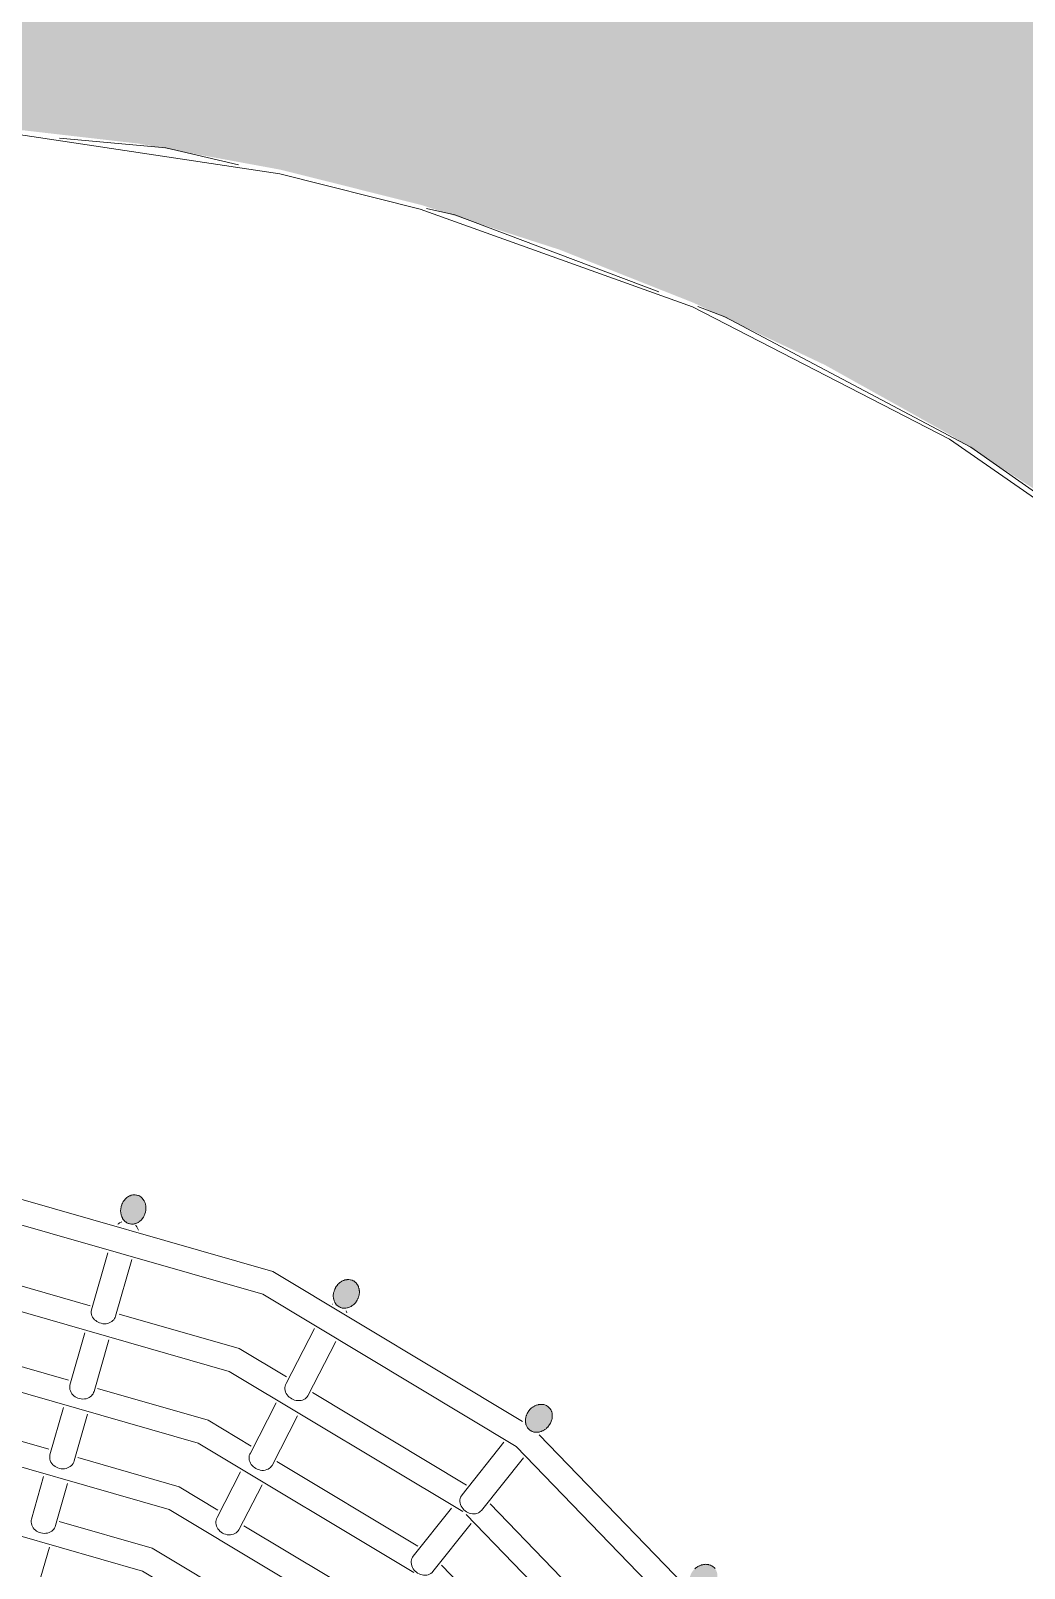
# Model space of a CAD drawing. Header units: millimetres. Extents: x -100577 to 287200, y -212120 to 238461.
# Drawn here: x 58355 to 59073, y 47919 to 49030 of the extents above; entities that cross this region are included whole.
import ezdxf

# ---------------------------------------------------------------- set-up
doc = ezdxf.new("R2010")
doc.units = ezdxf.units.MM
for name, color, linetype, lineweight in [('02_切断（家具）', 8, 'Continuous', 18), ('06_部屋の色', 8, 'Continuous', 0), ('10_見えがかり', 7, 'Continuous', 13), ('11_見えがかり（家具）', 8, 'Continuous', 9)]:
    doc.layers.add(name, color=color, linetype=linetype, lineweight=lineweight)

msp = doc.modelspace()

# ---------------------------------------------------------------- hatches: boundary and pattern name
at = {"layer": '02_切断（家具）'}
for points in [[(58433.6, 48187.7), (58434.2, 48187.3), (58434.5, 48187.1), (58435.1, 48186.6), (58435.3, 48186.3), (58435.8, 48185.7), (58436.1, 48185.4), (58436.5, 48184.7), (58436.7, 48184.4), (58437.1, 48183.5), (58437.3, 48183.2), (58437.6, 48182.2), (58437.7, 48181.8), (58437.9, 48180.8), (58437.9, 48180.4), (58438, 48179.4), (58438, 48179), (58437.9, 48177.9), (58437.9, 48177.5), (58437.7, 48176.5), (58437.6, 48176.1), (58437.3, 48175.1), (58437.2, 48174.8), (58436.8, 48173.9), (58436.7, 48173.5), (58436.2, 48172.7), (58436, 48172.4), (58435.5, 48171.6), (58435.3, 48171.4), (58434.7, 48170.7), (58434.5, 48170.4), (58433.7, 48169.7), (58433.5, 48169.5), (58432.6, 48169), (58432.4, 48168.8), (58431.5, 48168.3), (58431.2, 48168.2), (58430.2, 48167.9), (58430, 48167.8), (58429, 48167.6), (58428.7, 48167.6), (58427.7, 48167.6), (58427.5, 48167.6), (58426.5, 48167.7), (58426.3, 48167.7), (58425.4, 48168), (58425.1, 48168.1), (58424.3, 48168.5), (58424.1, 48168.6), (58423.4, 48169.1), (58423.2, 48169.2), (58422.6, 48169.8), (58422.4, 48170), (58421.8, 48170.7), (58421.6, 48170.9), (58421.1, 48171.7), (58421, 48172), (58420.5, 48172.9), (58420.4, 48173.2), (58420.1, 48174.2), (58420, 48174.5), (58419.8, 48175.5), (58419.8, 48175.9), (58419.7, 48177), (58419.7, 48177.3), (58419.8, 48178.4), (58419.8, 48178.8), (58420, 48179.8), (58420.1, 48180.2), (58420.4, 48181.2), (58420.5, 48181.5), (58420.9, 48182.4), (58421, 48182.8), (58421.5, 48183.6), (58421.6, 48183.9), (58422.2, 48184.6), (58422.4, 48184.9), (58423, 48185.6), (58423.2, 48185.9), (58423.9, 48186.5), (58424.2, 48186.8), (58425, 48187.3), (58425.3, 48187.5), (58426.1, 48187.9), (58426.5, 48188.1), (58427.4, 48188.4), (58427.7, 48188.5), (58428.6, 48188.7), (58429, 48188.7), (58429.9, 48188.8), (58430.2, 48188.8), (58431.1, 48188.6), (58431.4, 48188.6), (58432.2, 48188.3), (58432.6, 48188.2), (58433.3, 48187.9)], [(58588.1, 48126.5), (58588.7, 48126.1), (58589, 48125.9), (58589.5, 48125.4), (58589.8, 48125.1), (58590.3, 48124.5), (58590.5, 48124.2), (58591, 48123.5), (58591.2, 48123.2), (58591.5, 48122.4), (58591.7, 48122), (58591.9, 48121.1), (58592, 48120.7), (58592.1, 48119.7), (58592.2, 48119.3), (58592.2, 48118.3), (58592.2, 48117.9), (58592.1, 48116.9), (58592, 48116.5), (58591.8, 48115.5), (58591.7, 48115.1), (58591.3, 48114.1), (58591.2, 48113.8), (58590.7, 48112.9), (58590.6, 48112.6), (58590.1, 48111.8), (58589.9, 48111.5), (58589.3, 48110.7), (58589.1, 48110.5), (58588.4, 48109.8), (58588.2, 48109.5), (58587.4, 48108.9), (58587.1, 48108.7), (58586.2, 48108.1), (58586, 48107.9), (58585, 48107.5), (58584.7, 48107.4), (58583.7, 48107), (58583.5, 48107), (58582.4, 48106.8), (58582.2, 48106.7), (58581.2, 48106.7), (58580.9, 48106.7), (58579.9, 48106.9), (58579.7, 48106.9), (58578.8, 48107.2), (58578.6, 48107.3), (58577.8, 48107.7), (58577.5, 48107.8), (58576.8, 48108.2), (58576.6, 48108.4), (58576, 48109), (58575.8, 48109.1), (58575.3, 48109.8), (58575.1, 48110), (58574.6, 48110.8), (58574.5, 48111.1), (58574.1, 48112), (58574, 48112.3), (58573.7, 48113.3), (58573.6, 48113.5), (58573.5, 48114.6), (58573.4, 48114.9), (58573.4, 48116), (58573.4, 48116.3), (58573.6, 48117.4), (58573.6, 48117.8), (58573.9, 48118.8), (58574, 48119.1), (58574.3, 48120.1), (58574.4, 48120.5), (58574.9, 48121.3), (58575, 48121.7), (58575.5, 48122.5), (58575.7, 48122.8), (58576.3, 48123.5), (58576.5, 48123.8), (58577.2, 48124.5), (58577.4, 48124.7), (58578.2, 48125.3), (58578.5, 48125.6), (58579.3, 48126.1), (58579.6, 48126.3), (58580.5, 48126.7), (58580.9, 48126.9), (58581.8, 48127.2), (58582.2, 48127.3), (58583.1, 48127.4), (58583.5, 48127.5), (58584.3, 48127.5), (58584.7, 48127.5), (58585.6, 48127.4), (58585.9, 48127.3), (58586.7, 48127.1), (58587.1, 48127), (58587.8, 48126.6)], [(58727.7, 48036.2), (58728.3, 48035.8), (58728.6, 48035.6), (58729.1, 48035.1), (58729.4, 48034.9), (58729.9, 48034.3), (58730.1, 48034), (58730.5, 48033.3), (58730.7, 48033), (58731, 48032.2), (58731.2, 48031.8), (58731.4, 48030.9), (58731.5, 48030.6), (58731.6, 48029.6), (58731.6, 48029.2), (58731.6, 48028.2), (58731.6, 48027.8), (58731.4, 48026.8), (58731.3, 48026.4), (58731, 48025.5), (58730.9, 48025.1), (58730.5, 48024.2), (58730.4, 48023.8), (58729.9, 48023), (58729.7, 48022.7), (58729.1, 48021.9), (58728.9, 48021.6), (58728.3, 48020.9), (58728.1, 48020.7), (58727.4, 48020), (58727.1, 48019.7), (58726.3, 48019.1), (58726, 48018.9), (58725.1, 48018.4), (58724.8, 48018.2), (58723.8, 48017.8), (58723.5, 48017.7), (58722.5, 48017.4), (58722.2, 48017.3), (58721.1, 48017.2), (58720.8, 48017.1), (58719.8, 48017.1), (58719.5, 48017.1), (58718.5, 48017.3), (58718.3, 48017.3), (58717.4, 48017.6), (58717.1, 48017.7), (58716.3, 48018.1), (58716.1, 48018.2), (58715.4, 48018.7), (58715.2, 48018.8), (58714.6, 48019.4), (58714.4, 48019.6), (58713.9, 48020.2), (58713.7, 48020.4), (58713.2, 48021.2), (58713.1, 48021.5), (58712.7, 48022.4), (58712.6, 48022.6), (58712.4, 48023.6), (58712.3, 48023.9), (58712.2, 48024.9), (58712.2, 48025.2), (58712.2, 48026.3), (58712.3, 48026.6), (58712.4, 48027.7), (58712.5, 48028), (58712.8, 48029), (58712.9, 48029.3), (58713.3, 48030.3), (58713.4, 48030.6), (58713.9, 48031.5), (58714.1, 48031.8), (58714.7, 48032.6), (58714.9, 48032.8), (58715.5, 48033.5), (58715.7, 48033.8), (58716.4, 48034.5), (58716.7, 48034.7), (58717.5, 48035.3), (58717.8, 48035.5), (58718.7, 48036), (58719, 48036.2), (58719.9, 48036.6), (58720.3, 48036.8), (58721.3, 48037), (58721.7, 48037.1), (58722.6, 48037.3), (58723, 48037.3), (58723.9, 48037.3), (58724.3, 48037.3), (58725.2, 48037.2), (58725.5, 48037.1), (58726.3, 48036.9), (58726.7, 48036.7), (58727.4, 48036.4)], [(58847, 47920.5), (58847.6, 47920.1), (58847.9, 47919.9), (58848.5, 47919.4), (58848.7, 47919.2), (58849.2, 47918.6), (58849.4, 47918.3), (58849.8, 47917.6), (58850, 47917.3), (58850.3, 47916.5), (58850.5, 47916.1), (58850.7, 47915.3), (58850.8, 47914.9), (58850.8, 47914), (58850.8, 47913.6), (58850.8, 47912.6), (58850.7, 47912.2), (58850.5, 47911.3), (58850.5, 47910.9), (58850.1, 47910), (58850, 47909.6), (58849.6, 47908.7), (58849.4, 47908.4), (58848.9, 47907.6), (58848.7, 47907.3), (58848.1, 47906.6), (58847.9, 47906.3), (58847.2, 47905.6), (58847, 47905.4), (58846.2, 47904.7), (58845.9, 47904.5), (58845, 47903.9), (58844.8, 47903.7), (58843.8, 47903.3), (58843.5, 47903.1), (58842.5, 47902.7), (58842.1, 47902.6), (58841.1, 47902.4), (58840.8, 47902.3), (58839.7, 47902.2), (58839.4, 47902.2), (58838.3, 47902.2), (58838, 47902.2), (58837, 47902.4), (58836.8, 47902.4), (58835.9, 47902.7), (58835.6, 47902.8), (58834.8, 47903.2), (58834.6, 47903.3), (58833.9, 47903.8), (58833.7, 47903.9), (58833, 47904.5), (58832.9, 47904.7), (58832.3, 47905.4), (58832.1, 47905.6), (58831.7, 47906.4), (58831.6, 47906.6), (58831.2, 47907.5), (58831.1, 47907.7), (58830.9, 47908.7), (58830.8, 47909), (58830.8, 47910), (58830.7, 47910.3), (58830.8, 47911.3), (58830.8, 47911.6), (58831.1, 47912.6), (58831.1, 47912.9), (58831.5, 47913.9), (58831.6, 47914.2), (58832, 47915.1), (58832.2, 47915.4), (58832.7, 47916.3), (58832.9, 47916.5), (58833.5, 47917.3), (58833.7, 47917.6), (58834.4, 47918.2), (58834.6, 47918.5), (58835.4, 47919.1), (58835.7, 47919.3), (58836.5, 47919.9), (58836.8, 47920.1), (58837.7, 47920.6), (58838.1, 47920.7), (58839.1, 47921.1), (58839.4, 47921.2), (58840.4, 47921.4), (58840.8, 47921.5), (58841.8, 47921.6), (58842.2, 47921.7), (58843.1, 47921.6), (58843.5, 47921.6), (58844.4, 47921.5), (58844.8, 47921.4), (58845.6, 47921.1), (58846, 47921), (58846.7, 47920.7)]]:
    msp.add_hatch(color=8, dxfattribs=at).paths.add_polyline_path(points)
at = {"layer": '06_部屋の色', "true_color": 0xf6e3a4}
h = msp.add_hatch(color=8, dxfattribs=at)
h.paths.add_polyline_path([(44177.4, 42081.2), (44516.1, 42484.9), (44856, 42887.9), (43127.9, 44348.7), (46290.4, 48988.5), (46486.8, 49276.7), (46378.3, 49373.6), (46372.4, 49378.8), (46552.4, 49642.9), (46666.6, 49540.6), (46851.1, 49811.2), (46742.8, 49908.5), (46737, 49913.7), (46917.2, 50178), (47031.1, 50075.3), (47065.3, 50125.4), (47096.3, 50171), (48311.4, 51953.7), (48204.1, 52052.4), (48198.3, 52057.7), (48379.1, 52322.9), (48484.7, 52225.4), (48492, 52218.7), (48677.3, 52490.5), (48570.2, 52589.5), (48564.4, 52594.8), (48745.3, 52860.2), (48858, 52755.7), (48877.7, 52784.5), (49516.4, 53721.7), (49545.5, 53764.2), (49641.3, 53895.5), (49655.2, 53914.6), (49660, 53920.3), (49764.5, 54045.6), (49774.9, 54058.2), (49843.4, 54136.5), (49845.5, 54138.9), (49907.4, 54248.7), (49909.2, 54251.8), (49909.2, 54251.9), (49911.5, 54255.5), (50062, 54494.7), (50064.5, 54498), (50235.1, 54718.9), (50238, 54721.9), (50429, 54925.4), (50432.2, 54928.2), (50641.8, 55112.4), (50645.2, 55114.8), (50871.6, 55278.1), (50873.4, 55279.1), (51080.1, 55399.8), (51116.2, 55420.9), (51333.5, 55521.2), (51373.4, 55539.6), (51599.3, 55618.6), (51640.8, 55633.1), (51873.2, 55690), (51915.9, 55700.5), (52152.7, 55734.8), (52195.5, 55741), (52196.3, 55741.1), (52200.5, 55741.3), (52482.9, 55754.9), (52538.6, 55754.9), (54873.8, 55754.5), (54873.9, 55903), (54873.9, 55906.5), (58469.9, 55906), (58469.8, 55759.5), (58469.8, 55754), (58509.8, 55754), (58521.4, 55754), (61629.2, 55753.6), (61669.1, 55753.6), (61671, 55753.6), (61677.1, 55753.6), (61679, 55753.5), (61681, 55753.4), (61681.5, 55753.3), (61976.7, 55738.5), (61981, 55737.8), (62269.5, 55693.9), (62273.6, 55692.9), (62556.4, 55620.2), (62560.3, 55618.8), (62834.4, 55518.2), (62838, 55516.4), (63100.7, 55388.7), (63104.1, 55386.6), (63352.8, 55233.1), (63355.8, 55230.8), (63587.9, 55053.1), (63588.7, 55052.3), (63800.4, 54853.6), (63806.6, 54847.7), (63827.7, 54825.8), (63832.7, 54820.5), (63876.8, 54774.8), (64047.5, 54597.6), (66483.2, 52068.4), (66802.3, 51737.1), (66836.9, 51701.1), (66849.8, 51687.7), (66847.6, 51685.6), (66741.1, 51582.1), (66843.2, 51476.3), (66846.7, 51472.7), (66760.5, 51389), (66251.5, 50899.2), (66199.2, 50847.7), (66099.9, 50949.6), (66093.1, 50956.5), (66089.5, 50953), (66089.4, 50952.8), (66088.7, 50952.1), (66085.5, 50949), (65798.8, 50666.6), (65457.1, 50334.7), (65455.7, 50333.3), (65449.7, 50327.5), (64959, 49839.6), (64948.4, 49829), (64514.9, 49402), (64619.1, 49297.4), (64622.1, 49294.3), (64558.2, 49231.4), (64209.6, 48880), (63858.6, 48530.9), (63374.6, 48038.3), (63209.4, 47871.8), (63101.2, 47978.5), (62757.4, 47631.8), (62751.2, 47625.4), (62569.8, 47438.2), (62674.8, 47335.4), (62678.4, 47331.9), (62526.4, 47175.2), (62186.8, 46829.4), (61698.6, 46321.1), (61217.9, 45825.1), (60870.4, 45458.4), (60798.3, 45383.3), (60693.2, 45483.3), (60688.2, 45488.1), (60476.6, 45267.7), (60583.2, 45166.4), (60586.9, 45163), (60534.7, 45108.7), (60052.5, 44594.7), (59577.6, 44093.2), (59351.3, 43848.7), (59245.2, 43947.7), (59240.1, 43952.5), (59127.1, 43830.4), (59123.3, 43826.3), (58798.2, 43479.6), (58793.4, 43474.5), (58791.1, 43472.1), (58786.7, 43467.3), (58785.4, 43465.8), (58328.3, 42967.2), (58324.2, 42962.6), (57843.8, 42443.3), (57833.4, 42432.1), (57526.4, 42092.4), (57519.7, 42085.1), (57178.2, 41712.2), (56717.9, 41198.3), (56709.1, 41188.4), (56708.9, 41188.2), (56707.9, 41187.1), (56250, 40680.5), (56244.5, 40674.4), (55927.7, 40316), (55923, 40310.6), (55590.5, 39939.1), (55585.5, 39933.5), (55128.5, 39411.1), (55121.6, 39403.3), (54664.1, 38885.3), (54492.8, 38686.8), (54605.6, 38588.5), (54607.4, 38587), (54461.8, 38418.2), (54129.2, 38037.8), (53671.3, 37502), (53220.2, 36979.1), (52907.7, 36608.5), (52646.1, 36302.3), (51656.5, 37138.8), (51347.2, 37400.2), (51845.2, 37987.1), (52358.5, 38587.4), (52860.8, 39170.5), (53365.4, 39751.7), (50500.3, 42248), (49986.6, 41656.2), (49475, 41062.4), (48965.7, 40466.8), (48445.3, 39853.7), (48405.3, 39806.3), (50696.8, 37870.2), (50245.1, 37333.6), (49756.1, 36748.6), (49431.2, 36357.7), (48949, 35773.6), (48946.5, 35772), (48943.2, 35772.2), (43003.2, 40658.3), (43001.4, 40661.7), (43002.5, 40665.4), (43671, 41474)])
h.paths.add_polyline_path([(59417.2, 48399.8), (59346.9, 48477.5), (59271.8, 48550.4), (59192, 48618.2), (59108, 48680.7), (59020, 48737.5), (58928.6, 48788.5), (58834, 48833.3), (58736.6, 48871.9), (58637, 48904.1), (58535.4, 48929.6), (58432.5, 48948.5), (58328.5, 48960.5), (58223.9, 48965.8), (58119.2, 48964.2), (58014.9, 48955.8), (57911.3, 48940.5), (57808.9, 48918.5), (57708.2, 48889.9), (57609.6, 48854.7), (57513.5, 48813.2), (57420.3, 48765.4), (57330.4, 48711.7), (57244.3, 48652.2), (57162.2, 48587.2), (57084.5, 48517), (57011.6, 48441.8), (56943.8, 48362.1), (56881.3, 48278), (56824.5, 48190.1), (56773.6, 48098.7), (56728.7, 48004), (56690.1, 47906.7), (56658, 47807.1), (56632.4, 47705.5), (56613.6, 47602.6), (56601.5, 47498.5), (56596.2, 47393.9), (56597.8, 47289.3), (56606.3, 47184.9), (56621.5, 47081.3), (56643.5, 46978.9), (56672.1, 46878.3), (56707.3, 46779.6), (56748.9, 46683.5), (56796.6, 46590.4), (56850.3, 46500.5), (56909.8, 46414.3), (56974.8, 46332.3), (57045, 46254.6), (57120.2, 46181.7), (57199.9, 46113.9), (57284, 46051.4), (57371.9, 45994.6), (57463.4, 45943.6), (57558, 45898.7), (57655.3, 45860.2), (57754.9, 45828), (57856.5, 45802.5), (57959.5, 45783.6), (58063.5, 45771.5), (58168.1, 45766.3), (58272.8, 45767.9), (58377.1, 45776.3), (58480.7, 45791.6), (58583, 45813.6), (58683.7, 45842.2), (58782.4, 45877.4), (58878.5, 45918.9), (58971.7, 45966.6), (59061.5, 46020.4), (59147.7, 46079.9), (59229.8, 46144.9), (59307.4, 46215.1), (59380.3, 46290.2), (59448.1, 46370), (59510.6, 46454.1), (59567.4, 46542), (59618.4, 46633.4), (59663.3, 46728.1), (59701.9, 46825.4), (59734, 46925), (59759.5, 47026.6), (59778.4, 47129.5), (59790.5, 47233.5), (59795.7, 47338.1), (59794.1, 47442.8), (59785.7, 47547.1), (59770.4, 47650.8), (59748.4, 47753.1), (59719.8, 47853.8), (59684.6, 47952.5), (59643.1, 48048.6), (59595.4, 48141.7), (59541.6, 48231.6), (59482.1, 48317.8)], flags=0)

# ---------------------------------------------------------------- linework, layer by layer
at = {"layer": '02_切断（家具）'}
for points in [[(58433.6, 48187.7), (58434.2, 48187.3), (58434.5, 48187.1), (58435.1, 48186.6), (58435.3, 48186.3), (58435.8, 48185.7), (58436.1, 48185.4), (58436.5, 48184.7), (58436.7, 48184.4), (58437.1, 48183.5), (58437.3, 48183.2), (58437.6, 48182.2), (58437.7, 48181.8), (58437.9, 48180.8), (58437.9, 48180.4), (58438, 48179.4), (58438, 48179), (58437.9, 48177.9), (58437.9, 48177.5), (58437.7, 48176.5), (58437.6, 48176.1), (58437.3, 48175.1), (58437.2, 48174.8), (58436.8, 48173.9), (58436.7, 48173.5), (58436.2, 48172.7), (58436, 48172.4), (58435.5, 48171.6), (58435.3, 48171.4), (58434.7, 48170.7), (58434.5, 48170.4), (58433.7, 48169.7), (58433.5, 48169.5), (58432.6, 48169), (58432.4, 48168.8), (58431.5, 48168.3), (58431.2, 48168.2), (58430.2, 48167.9), (58430, 48167.8), (58429, 48167.6), (58428.7, 48167.6), (58427.7, 48167.6), (58427.5, 48167.6), (58426.5, 48167.7), (58426.3, 48167.7), (58425.4, 48168), (58425.1, 48168.1), (58424.3, 48168.5), (58424.1, 48168.6), (58423.4, 48169.1), (58423.2, 48169.2), (58422.6, 48169.8), (58422.4, 48170), (58421.8, 48170.7), (58421.6, 48170.9), (58421.1, 48171.7), (58421, 48172), (58420.5, 48172.9), (58420.4, 48173.2), (58420.1, 48174.2), (58420, 48174.5), (58419.8, 48175.5), (58419.8, 48175.9), (58419.7, 48177), (58419.7, 48177.3), (58419.8, 48178.4), (58419.8, 48178.8), (58420, 48179.8), (58420.1, 48180.2), (58420.4, 48181.2), (58420.5, 48181.5), (58420.9, 48182.4), (58421, 48182.8), (58421.5, 48183.6), (58421.6, 48183.9), (58422.2, 48184.6), (58422.4, 48184.9), (58423, 48185.6), (58423.2, 48185.9), (58423.9, 48186.5), (58424.2, 48186.8), (58425, 48187.3), (58425.3, 48187.5), (58426.1, 48187.9), (58426.5, 48188.1), (58427.4, 48188.4), (58427.7, 48188.5), (58428.6, 48188.7), (58429, 48188.7), (58429.9, 48188.8), (58430.2, 48188.8), (58431.1, 48188.6), (58431.4, 48188.6), (58432.2, 48188.3), (58432.6, 48188.2), (58433.3, 48187.9), (58433.6, 48187.7)], [(58588.1, 48126.5), (58588.7, 48126.1), (58589, 48125.9), (58589.5, 48125.4), (58589.8, 48125.1), (58590.3, 48124.5), (58590.5, 48124.2), (58591, 48123.5), (58591.2, 48123.2), (58591.5, 48122.4), (58591.7, 48122), (58591.9, 48121.1), (58592, 48120.7), (58592.1, 48119.7), (58592.2, 48119.3), (58592.2, 48118.3), (58592.2, 48117.9), (58592.1, 48116.9), (58592, 48116.5), (58591.8, 48115.5), (58591.7, 48115.1), (58591.3, 48114.1), (58591.2, 48113.8), (58590.7, 48112.9), (58590.6, 48112.6), (58590.1, 48111.8), (58589.9, 48111.5), (58589.3, 48110.7), (58589.1, 48110.5), (58588.4, 48109.8), (58588.2, 48109.5), (58587.4, 48108.9), (58587.1, 48108.7), (58586.2, 48108.1), (58586, 48107.9), (58585, 48107.5), (58584.7, 48107.4), (58583.7, 48107), (58583.5, 48107), (58582.4, 48106.8), (58582.2, 48106.7), (58581.2, 48106.7), (58580.9, 48106.7), (58579.9, 48106.9), (58579.7, 48106.9), (58578.8, 48107.2), (58578.6, 48107.3), (58577.8, 48107.7), (58577.5, 48107.8), (58576.8, 48108.2), (58576.6, 48108.4), (58576, 48109), (58575.8, 48109.1), (58575.3, 48109.8), (58575.1, 48110), (58574.6, 48110.8), (58574.5, 48111.1), (58574.1, 48112), (58574, 48112.3), (58573.7, 48113.3), (58573.6, 48113.5), (58573.5, 48114.6), (58573.4, 48114.9), (58573.4, 48116), (58573.4, 48116.3), (58573.6, 48117.4), (58573.6, 48117.8), (58573.9, 48118.8), (58574, 48119.1), (58574.3, 48120.1), (58574.4, 48120.5), (58574.9, 48121.3), (58575, 48121.7), (58575.5, 48122.5), (58575.7, 48122.8), (58576.3, 48123.5), (58576.5, 48123.8), (58577.2, 48124.5), (58577.4, 48124.7), (58578.2, 48125.3), (58578.5, 48125.6), (58579.3, 48126.1), (58579.6, 48126.3), (58580.5, 48126.7), (58580.9, 48126.9), (58581.8, 48127.2), (58582.2, 48127.3), (58583.1, 48127.4), (58583.5, 48127.5), (58584.3, 48127.5), (58584.7, 48127.5), (58585.6, 48127.4), (58585.9, 48127.3), (58586.7, 48127.1), (58587.1, 48127), (58587.8, 48126.6), (58588.1, 48126.5)], [(58727.7, 48036.2), (58728.3, 48035.8), (58728.6, 48035.6), (58729.1, 48035.1), (58729.4, 48034.9), (58729.9, 48034.3), (58730.1, 48034), (58730.5, 48033.3), (58730.7, 48033), (58731, 48032.2), (58731.2, 48031.8), (58731.4, 48030.9), (58731.5, 48030.6), (58731.6, 48029.6), (58731.6, 48029.2), (58731.6, 48028.2), (58731.6, 48027.8), (58731.4, 48026.8), (58731.3, 48026.4), (58731, 48025.5), (58730.9, 48025.1), (58730.5, 48024.2), (58730.4, 48023.8), (58729.9, 48023), (58729.7, 48022.7), (58729.1, 48021.9), (58728.9, 48021.6), (58728.3, 48020.9), (58728.1, 48020.7), (58727.4, 48020), (58727.1, 48019.7), (58726.3, 48019.1), (58726, 48018.9), (58725.1, 48018.4), (58724.8, 48018.2), (58723.8, 48017.8), (58723.5, 48017.7), (58722.5, 48017.4), (58722.2, 48017.3), (58721.1, 48017.2), (58720.8, 48017.1), (58719.8, 48017.1), (58719.5, 48017.1), (58718.5, 48017.3), (58718.3, 48017.3), (58717.4, 48017.6), (58717.1, 48017.7), (58716.3, 48018.1), (58716.1, 48018.2), (58715.4, 48018.7), (58715.2, 48018.8), (58714.6, 48019.4), (58714.4, 48019.6), (58713.9, 48020.2), (58713.7, 48020.4), (58713.2, 48021.2), (58713.1, 48021.5), (58712.7, 48022.4), (58712.6, 48022.6), (58712.4, 48023.6), (58712.3, 48023.9), (58712.2, 48024.9), (58712.2, 48025.2), (58712.2, 48026.3), (58712.3, 48026.6), (58712.4, 48027.7), (58712.5, 48028), (58712.8, 48029), (58712.9, 48029.3), (58713.3, 48030.3), (58713.4, 48030.6), (58713.9, 48031.5), (58714.1, 48031.8), (58714.7, 48032.6), (58714.9, 48032.8), (58715.5, 48033.5), (58715.7, 48033.8), (58716.4, 48034.5), (58716.7, 48034.7), (58717.5, 48035.3), (58717.8, 48035.5), (58718.7, 48036), (58719, 48036.2), (58719.9, 48036.6), (58720.3, 48036.8), (58721.3, 48037), (58721.7, 48037.1), (58722.6, 48037.3), (58723, 48037.3), (58723.9, 48037.3), (58724.3, 48037.3), (58725.2, 48037.2), (58725.5, 48037.1), (58726.3, 48036.9), (58726.7, 48036.7), (58727.4, 48036.4), (58727.7, 48036.2)], [(58834.6, 47918.5), (58835.4, 47919.1), (58835.7, 47919.3), (58836.5, 47919.9), (58836.8, 47920.1), (58837.7, 47920.6), (58838.1, 47920.7), (58839.1, 47921.1), (58839.4, 47921.2), (58840.4, 47921.4), (58840.8, 47921.5), (58841.8, 47921.6), (58842.2, 47921.7), (58843.1, 47921.6), (58843.5, 47921.6), (58844.4, 47921.5), (58844.8, 47921.4), (58845.6, 47921.1), (58846, 47921), (58846.7, 47920.7), (58847, 47920.5)], [(58847, 47920.5), (58847.6, 47920.1), (58847.9, 47919.9), (58848.5, 47919.4), (58848.7, 47919.2), (58849.2, 47918.6)]]:
    msp.add_lwpolyline(points, dxfattribs=at)
at = {"layer": '10_見えがかり'}
msp.add_lwpolyline([(56731.4, 48002.8), (56776.2, 48097.3), (56883.8, 48276.3), (56946.2, 48360.2), (57086.6, 48514.8), (57164.1, 48584.9), (57332, 48709.2), (57421.8, 48762.8), (57610.7, 48851.9), (57709.1, 48887), (57911.8, 48937.5), (58015.2, 48952.8), (58223.8, 48962.8), (58328.2, 48957.6), (58534.8, 48926.7), (58636.2, 48901.2), (58832.8, 48830.6), (59018.5, 48734.9), (59190.1, 48615.9)], dxfattribs=at)
at = {"layer": '11_見えがかり（家具）'}
for points in [[(58375.6, 48952.5), (58452.4, 48945.4), (58505, 48933.2)], [(58640.7, 48901.7), (58661.1, 48896.9), (58808.7, 48841.4)], [(58836.7, 48830.8), (58856.3, 48823.4), (59034, 48729), (59192, 48618.2), (59335.5, 48489.2), (59348, 48474.9)], [(58108.4, 48197.3), (58319.7, 48193.6), (58529.6, 48133.4), (58710.2, 48024.8)], [(58854.1, 47853), (58705.6, 48006.8), (58522.4, 48116.9), (58317, 48175.8), (58103.3, 48179.5), (57895.9, 48127.8), (57709, 48024.2), (57555.2, 47875.7)], [(58417.7, 48167.5), (58418.1, 48167.8), (58419, 48168.4)], [(58419, 48168.4), (58420, 48168.9), (58420.7, 48169.1)], [(58430.5, 48166.6), (58430.7, 48166.5), (58431.4, 48165.6), (58432, 48164.7), (58432.5, 48163.7), (58432.6, 48163.3)], [(58427.8, 48141.9), (58416.1, 48101.1), (58415.8, 48100.1), (58415.4, 48099.3), (58414.8, 48098.5), (58414.2, 48097.8), (58413.4, 48097.2), (58412.5, 48096.6), (58411.5, 48096.1), (58410.4, 48095.8), (58409.2, 48095.6), (58408, 48095.5), (58406.8, 48095.6), (58405.6, 48095.9), (58404.5, 48096.2), (58403.5, 48096.7), (58402.5, 48097.2), (58401.7, 48097.8), (58400.8, 48098.5), (58400.1, 48099.4), (58399.5, 48100.3), (58399, 48101.3), (58398.7, 48102.3), (58398.5, 48103.4), (58398.5, 48104.5), (58398.7, 48105.5), (58410.5, 48146.9)], [(58270.8, 48134.2), (58310.7, 48133.5), (58397.6, 48108.6)], [(58666.9, 47959.8), (58498.2, 48061.1), (58308, 48115.7), (58112.8, 48119.1)], [(58572.8, 48109.8), (58573.1, 48109.8)], [(58582.6, 48104.8), (58582.7, 48104.6), (58583.2, 48103.6), (58583.2, 48103.5)], [(58418.6, 48102.5), (58505.4, 48077.6), (58539.6, 48057.1)], [(58411.2, 48084), (58400.5, 48046.7), (58400.2, 48045.8), (58399.8, 48044.9), (58399.2, 48044.1), (58398.6, 48043.4), (58397.8, 48042.8), (58396.9, 48042.2), (58395.9, 48041.7), (58394.8, 48041.4), (58393.6, 48041.2), (58392.4, 48041.1), (58391.2, 48041.2), (58390, 48041.5), (58388.9, 48041.8), (58387.8, 48042.3), (58386.9, 48042.8), (58386, 48043.4), (58385.2, 48044.2), (58384.5, 48045), (58383.9, 48045.9), (58383.4, 48047), (58383.1, 48048), (58382.9, 48049.1), (58382.9, 48050.2), (58383.1, 48051.2), (58393.9, 48089)], [(58575.2, 48082.8), (58555, 48043.4), (58554.5, 48042.7), (58553.8, 48042), (58553.1, 48041.4), (58552.2, 48040.8), (58551.2, 48040.4), (58550.1, 48040.1), (58548.9, 48040), (58547.7, 48040), (58546.5, 48040.1), (58545.4, 48040.4), (58544.3, 48040.8), (58543.3, 48041.3), (58542.4, 48041.9), (58541.5, 48042.5), (58540.7, 48043.3), (58540, 48044.2), (58539.4, 48045.2), (58538.9, 48046.2), (58538.6, 48047.3), (58538.4, 48048.4), (58538.4, 48049.5), (58538.6, 48050.5), (58538.9, 48051.4), (58539.3, 48052.3), (58559.8, 48092.1)], [(58266.1, 48078.2), (58302.3, 48077.6), (58382.1, 48054.7)], [(58631.5, 47915.7), (58475.7, 48009.3), (58299.7, 48059.8), (58118.3, 48063)], [(58403.1, 48048.7), (58482.9, 48025.8), (58514, 48007.1)], [(58547.6, 48029.1), (58529.1, 47993.2), (58528.6, 47992.4), (58527.9, 47991.7), (58527.2, 47991.1), (58526.3, 47990.5), (58525.3, 47990.1), (58524.2, 47989.8), (58523, 47989.6), (58521.8, 47989.6), (58520.6, 47989.8), (58519.5, 47990.1), (58518.4, 47990.5), (58517.3, 47991), (58516.4, 47991.6), (58515.6, 47992.2), (58514.8, 47993), (58514.1, 47993.9), (58513.5, 47994.9), (58513, 47995.9), (58512.7, 47997), (58512.5, 47998.1), (58512.5, 47999.2), (58512.7, 48000.3), (58513, 48001.2), (58513.5, 48002.1), (58532.2, 48038.4)], [(58558.3, 48045.8), (58669.6, 47979)], [(58395.8, 48030.1), (58386.1, 47996.4), (58385.8, 47995.4), (58385.3, 47994.5), (58384.8, 47993.7), (58384.1, 47993), (58383.3, 47992.3), (58382.4, 47991.8), (58381.4, 47991.3), (58380.3, 47990.9), (58379.1, 47990.7), (58377.9, 47990.7), (58376.7, 47990.8), (58375.5, 47991), (58374.4, 47991.4), (58373.3, 47991.8), (58372.4, 47992.4), (58371.5, 47993), (58370.7, 47993.7), (58370, 47994.6), (58369.4, 47995.5), (58368.9, 47996.6), (58368.6, 47997.6), (58368.5, 47998.7), (58368.5, 47999.8), (58368.6, 48000.8), (58378.5, 48035.1)], [(58261.8, 48026.3), (58294.6, 48025.8), (58367.8, 48004.8)], [(58598.3, 47875), (58454.8, 47961.3), (58291.9, 48008), (58124.5, 48010.9)], [(58664.9, 47968.2), (58665.1, 47969.3), (58665.4, 47970.2), (58665.9, 47971.1), (58666.4, 47971.9), (58696.6, 48009.9)], [(58722.2, 48015.3), (58868.6, 47863.7), (58974.5, 47672.7), (59025.6, 47467.5)], [(58388.7, 47998.8), (58462, 47977.8), (58490, 47960.9)], [(58532.6, 47995.9), (58634.4, 47934.8)], [(58710.7, 47998.7), (58680.5, 47960.7), (58679.8, 47960), (58679.1, 47959.4), (58678.2, 47958.9), (58677.2, 47958.5), (58676.2, 47958.2), (58675, 47958.1), (58673.9, 47958.1), (58672.7, 47958.3), (58671.6, 47958.6), (58670.5, 47959.1), (58669.5, 47959.7), (58668.7, 47960.3), (58667.8, 47961), (58667.1, 47961.8), (58666.4, 47962.8), (58665.8, 47963.8), (58665.4, 47964.9), (58665.1, 47966), (58664.9, 47967.1), (58664.9, 47968.2)], [(58381.4, 47980.2), (58372.7, 47949.8), (58372.4, 47948.8), (58371.9, 47947.9), (58371.4, 47947.1), (58370.7, 47946.4), (58369.9, 47945.7), (58369, 47945.1), (58368, 47944.6), (58366.9, 47944.3), (58365.7, 47944.1), (58364.5, 47944), (58363.2, 47944.1), (58362.1, 47944.4), (58360.9, 47944.7), (58359.9, 47945.2), (58359, 47945.7), (58358.1, 47946.4), (58357.3, 47947.1), (58356.6, 47948), (58356, 47949), (58355.6, 47950), (58355.2, 47951.1), (58355.1, 47952.2), (58355.1, 47953.3), (58355.3, 47954.3), (58364.1, 47985.2)], [(58489.5, 47955.5), (58506.4, 47988.5)], [(58521.9, 47979.2), (58505.1, 47946.6), (58504.6, 47945.8), (58503.9, 47945.1), (58503.1, 47944.5), (58502.2, 47943.9), (58501.2, 47943.5), (58500.1, 47943.2), (58499, 47943), (58497.8, 47943), (58496.6, 47943.1), (58495.4, 47943.4), (58494.3, 47943.8), (58493.3, 47944.3), (58492.4, 47944.9), (58491.5, 47945.6), (58490.8, 47946.4), (58490, 47947.3), (58489.5, 47948.3), (58489, 47949.3), (58488.7, 47950.4), (58488.5, 47951.5), (58488.5, 47952.6), (58488.7, 47953.7), (58489, 47954.6), (58489.5, 47955.5)], [(58568, 47837.2), (58435.5, 47916.8), (58284.8, 47960.1), (58129.5, 47962.8)], [(58630.2, 47920.6), (58629.9, 47921.7), (58629.7, 47922.9), (58629.7, 47924), (58629.9, 47925), (58630.2, 47926), (58630.7, 47926.9), (58631.2, 47927.6), (58658.8, 47962.3)], [(58686.7, 47965.4), (58776.8, 47872)], [(58375.2, 47952.7), (58442.6, 47933.3), (58571.6, 47855.9)], [(58508.8, 47949.6), (58601.8, 47893.8)], [(58672.9, 47951.1), (58645.3, 47916.4), (58644.7, 47915.8), (58643.9, 47915.1), (58643, 47914.6), (58642, 47914.2), (58641, 47913.9), (58639.8, 47913.8), (58638.6, 47913.8), (58637.5, 47914), (58636.4, 47914.4), (58635.3, 47914.8), (58634.3, 47915.4), (58633.4, 47916), (58632.6, 47916.7), (58631.9, 47917.5), (58631.2, 47918.5), (58630.6, 47919.5), (58630.2, 47920.6)], [(58948.4, 47454.4), (58901.2, 47643.8), (58805.3, 47816.9), (58669.3, 47957.6)], [(58368.2, 47934), (58360.4, 47906.9)], [(58651.5, 47921.1), (58734, 47835.8)]]:
    msp.add_lwpolyline(points, dxfattribs=at)

doc.saveas('drawing.dxf')
